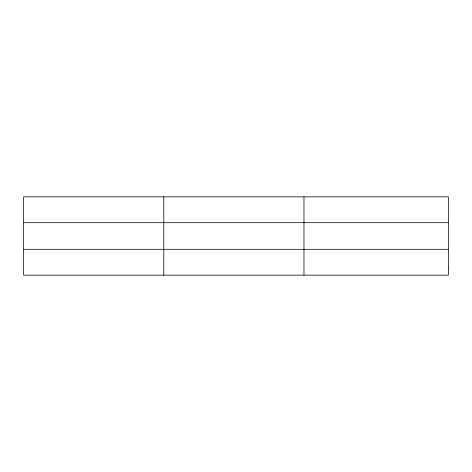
<?xml version="1.0" encoding="UTF-8"?>
<svg xmlns="http://www.w3.org/2000/svg" width="472" height="472" viewBox="0 0 472 472"><rect width="100%" height="100%" fill="white"/><g stroke="black" fill="none" stroke-linecap="round" stroke-linejoin="round"><path stroke-width="0.71" d="M163.784 275.158L163.784 196.842M303.968 275.158L303.968 196.842M23.6 222.69L448.4 222.69M23.6 249.31L448.4 249.31M448.4 268.698L448.4 275.158L23.6 275.158L23.6 196.842L448.4 196.842L448.4 268.698"/></g></svg>
